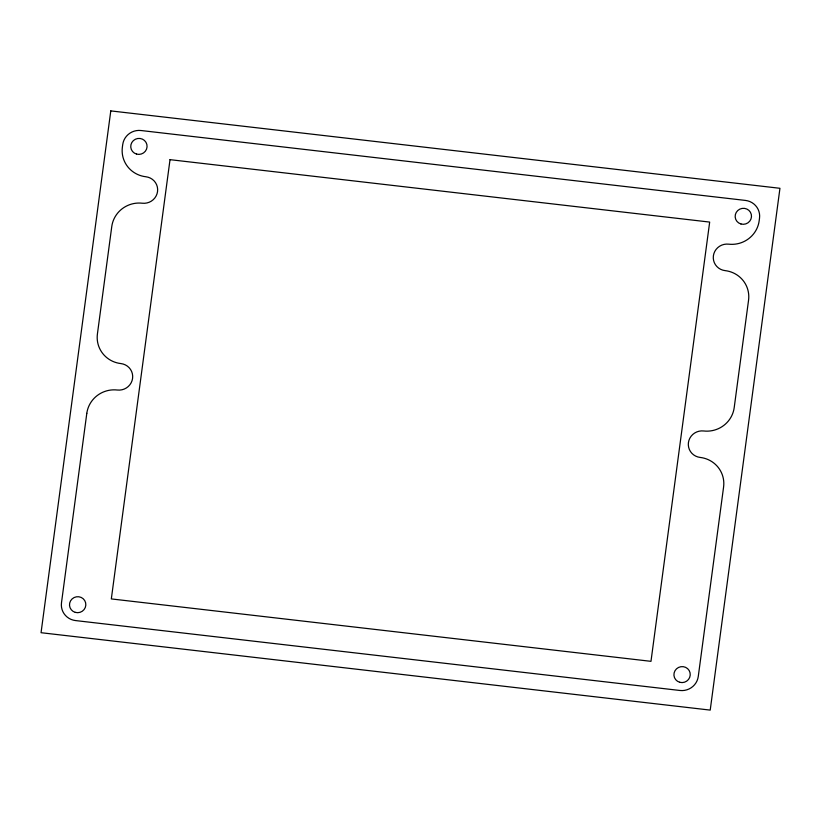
<?xml version="1.0" encoding="UTF-8"?>
<svg xmlns="http://www.w3.org/2000/svg" width="821" height="821" viewBox="0 0 821 821"><rect width="100%" height="100%" fill="white"/><g stroke="black" fill="none" stroke-linecap="round" stroke-linejoin="round"><path stroke-width="1.23" d="M110.784 110.897L41.05 632.704L710.216 710.103L779.95 188.296L110.784 110.897M86.8 413.363L61.483 602.83A16.358 15.958 -15.7 0 0 75.553 620.573L679.962 690.482A16.358 15.958 -15.7 0 0 698.271 676.473L723.588 487.017A27.257 26.59 -15.7 0 0 700.149 457.43A13.629 13.3 -15.7 0 1 688.419 442.642A13.629 13.3 -15.7 0 1 703.679 430.974A27.257 26.59 -15.7 0 0 734.2 407.637L748.557 300.199A27.257 26.59 -15.7 0 0 725.107 270.622A13.629 13.3 -15.7 0 1 713.387 255.834A13.629 13.3 -15.7 0 1 728.648 244.165A27.257 26.59 -15.7 0 0 759.168 220.818L759.517 218.17A16.358 15.958 -15.7 0 0 745.447 200.427L141.038 130.518A16.358 15.958 -15.7 0 0 122.729 144.527L122.37 147.175A27.257 26.59 -15.7 0 0 145.82 176.751A13.629 13.3 -15.7 0 1 157.54 191.539A13.629 13.3 -15.7 0 1 142.279 203.218A27.257 26.59 -15.7 0 0 111.769 226.555L97.412 333.983A27.257 26.59 -15.7 0 0 120.851 363.57A13.629 13.3 -15.7 0 1 132.581 378.358A13.629 13.3 -15.7 0 1 117.321 390.026A27.257 26.59 -15.7 0 0 86.8 413.363M170.019 159.664L111.328 598.92L650.981 661.336L709.672 222.081L170.019 159.664M679.696 682.272A8.179 7.974 -15.7 0 0 690.04 672.707A8.179 7.974 -15.7 0 0 676.514 668.828A8.179 7.974 -15.7 0 0 679.696 682.272M740.942 223.979A8.179 7.974 -15.7 0 0 751.287 214.404A8.179 7.974 -15.7 0 0 737.761 210.525A8.179 7.974 -15.7 0 0 740.942 223.979M136.522 154.071A8.179 7.974 -15.7 0 0 146.867 144.496A8.179 7.974 -15.7 0 0 133.351 140.617A8.179 7.974 -15.7 0 0 136.522 154.071M75.286 612.374A8.179 7.974 -15.7 0 0 85.63 602.799A8.179 7.974 -15.7 0 0 72.104 598.92A8.179 7.974 -15.7 0 0 75.286 612.374"/></g></svg>
